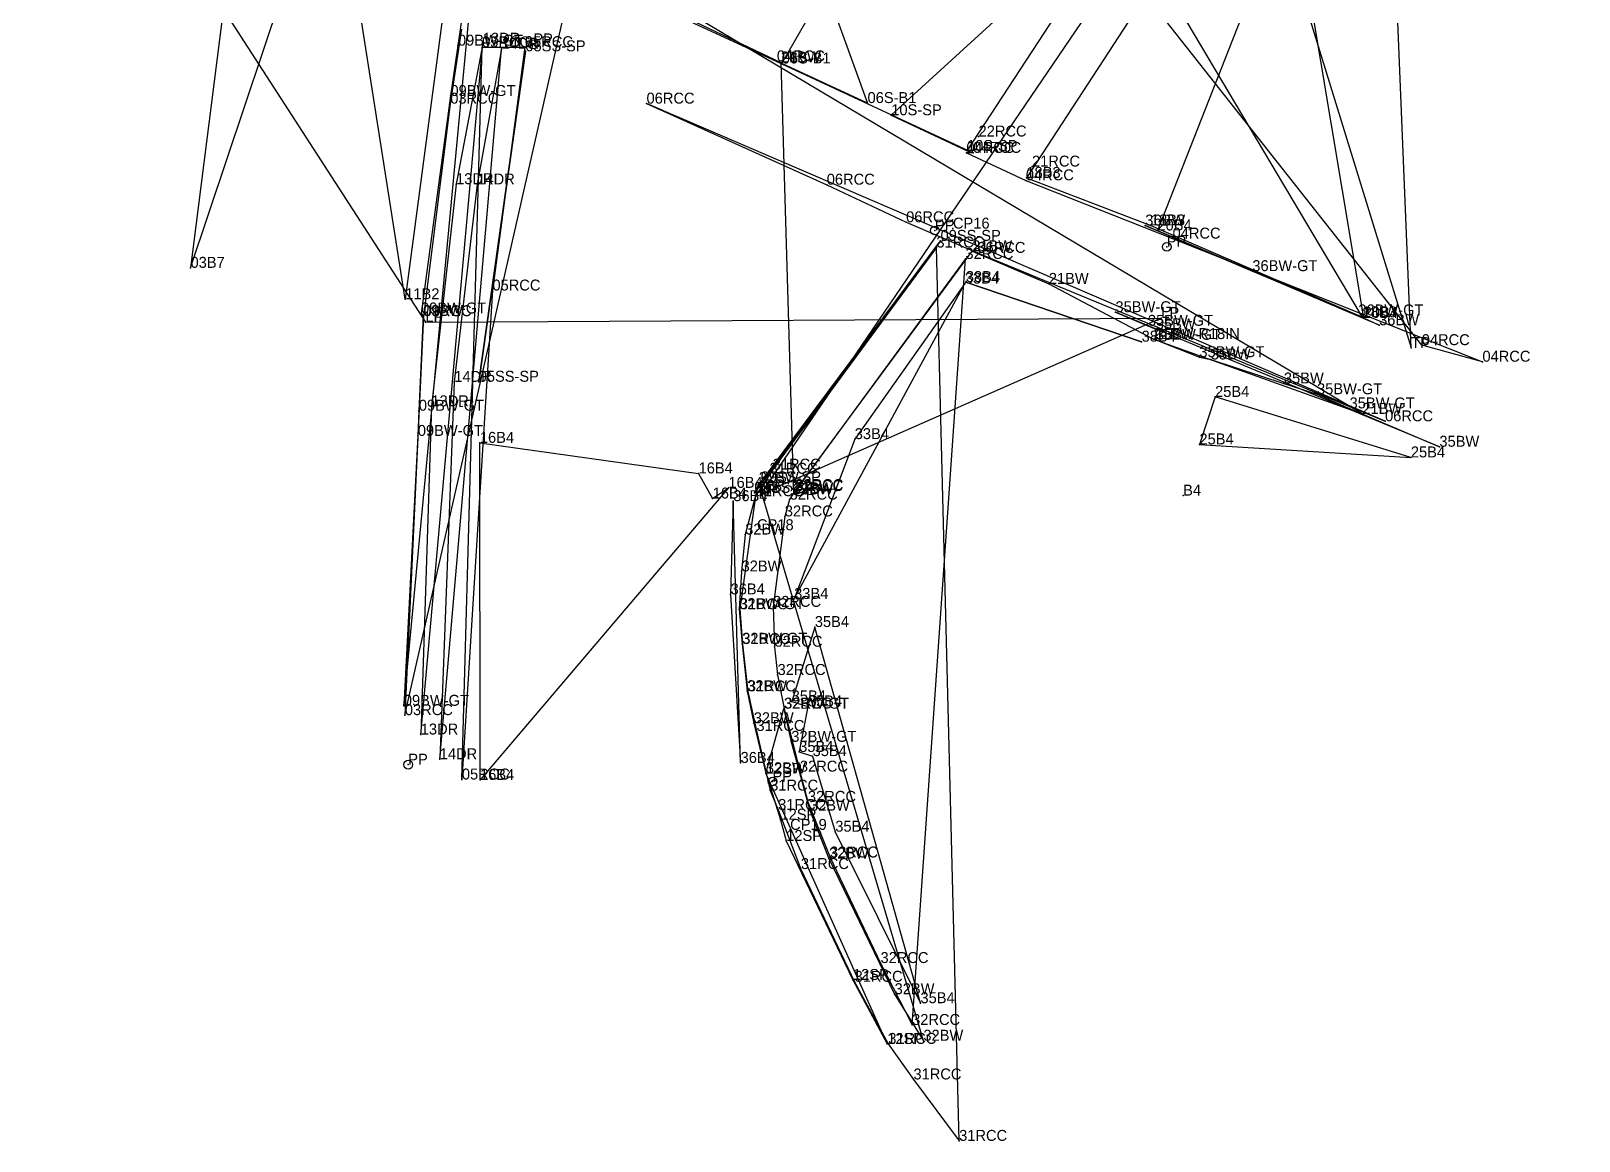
# Model space of a CAD drawing. Extents: x 236232 to 236391, y 2630445 to 2630682.
# Drawn here: x 236261.1 to 236331.7, y 2630445.3 to 2630496 of the extents above; entities that cross this region are included whole.
import ezdxf

# ---------------------------------------------------------------- set-up
doc = ezdxf.new("R2010")
doc.units = 0
for name, color, linetype in [('03B7', 10, 'CONTINUOUS'), ('03RCC', 8, 'CONTINUOUS'), ('04RCC', 8, 'CONTINUOUS'), ('05RCC', 8, 'CONTINUOUS'), ('05SS', 56, 'CONTINUOUS'), ('06RCC', 8, 'CONTINUOUS'), ('06S', 56, 'CONTINUOUS'), ('09BW', 11, 'CONTINUOUS'), ('09SS', 56, 'CONTINUOUS'), ('10S', 56, 'CONTINUOUS'), ('11B2', 10, 'CONTINUOUS'), ('12SP', 70, 'CONTINUOUS'), ('13DR', 130, 'CONTINUOUS'), ('14DR', 130, 'CONTINUOUS'), ('16B4', 10, 'CONTINUOUS'), ('18B3', 10, 'CONTINUOUS'), ('20B4', 10, 'CONTINUOUS'), ('21BW', 11, 'CONTINUOUS'), ('21RCC', 8, 'CONTINUOUS'), ('22RCC', 8, 'CONTINUOUS'), ('25B4', 10, 'CONTINUOUS'), ('31RCC', 8, 'CONTINUOUS'), ('32BW', 11, 'CONTINUOUS'), ('32RCC', 8, 'CONTINUOUS'), ('33B4', 10, 'CONTINUOUS'), ('33BW', 11, 'CONTINUOUS'), ('35B4', 10, 'CONTINUOUS'), ('35BW', 11, 'CONTINUOUS'), ('36B4', 10, 'CONTINUOUS'), ('36BW', 11, 'CONTINUOUS'), ('38B4', 10, 'CONTINUOUS'), ('B4', 10, 'CONTINUOUS'), ('CP16', 8, 'CONTINUOUS'), ('CP18', 8, 'CONTINUOUS'), ('CP19', 8, 'CONTINUOUS'), ('LP', 210, 'CONTINUOUS'), ('PP', 211, 'CONTINUOUS'), ('TP', 210, 'CONTINUOUS')]:
    doc.layers.add(name, color=color, linetype=linetype)

msp = doc.modelspace()

# ---------------------------------------------------------------- linework, layer by layer
at = {"layer": '03B7'}
for p, q in [((236268.345, 2630485.21), (236289.427, 2630548.082)), ((236271.154, 2630507.411), (236268.345, 2630485.21))]:
    msp.add_line(p, q, dxfattribs=at)
msp.add_point((236268.345, 2630485.21), dxfattribs=at)
at = {"layer": '03RCC'}
for p, q in [((236278.129, 2630464.787), (236290.682, 2630520.093)), ((236280.71, 2630496.106), (236280.202, 2630492.705)), ((236280.202, 2630492.705), (236278.985, 2630483.001)), ((236278.985, 2630483.001), (236278.129, 2630464.787))]:
    msp.add_line(p, q, dxfattribs=at)
for p in [(236280.202, 2630492.705), (236278.985, 2630483.001), (236278.129, 2630464.787)]:
    msp.add_point(p, dxfattribs=at)
at = {"layer": '04RCC'}
for p, q in [((236324.55, 2630481.679), (236294.5, 2630519.785)), ((236285.387, 2630499.126), (236295.112, 2630494.638)), ((236295.112, 2630494.638), (236304.068, 2630490.459)), ((236304.068, 2630490.459), (236303.762, 2630490.456)), ((236303.762, 2630490.456), (236306.477, 2630489.205)), ((236306.477, 2630489.205), (236313.176, 2630486.545)), ((236313.176, 2630486.545), (236327.321, 2630480.924)), ((236327.321, 2630480.924), (236324.55, 2630481.679))]:
    msp.add_line(p, q, dxfattribs=at)
for p in [(236295.112, 2630494.638), (236303.762, 2630490.456), (236304.068, 2630490.459), (236306.477, 2630489.205), (236313.176, 2630486.545), (236324.55, 2630481.679), (236327.321, 2630480.924)]:
    msp.add_point(p, dxfattribs=at)
at = {"layer": '05RCC'}
for p, q in [((236280.732, 2630461.848), (236281.651, 2630495.28)), ((236281.651, 2630495.28), (236283.609, 2630495.284)), ((236283.609, 2630495.284), (236282.127, 2630484.173)), ((236282.127, 2630484.173), (236280.732, 2630461.848))]:
    msp.add_line(p, q, dxfattribs=at)
for p in [(236281.651, 2630495.28), (236283.609, 2630495.284), (236282.127, 2630484.173), (236280.732, 2630461.848)]:
    msp.add_point(p, dxfattribs=at)
at = {"layer": '05SS'}
for p, q in [((236281.499, 2630480.009), (236283.63, 2630495.096)), ((236283.63, 2630495.096), (236281.499, 2630480.009))]:
    msp.add_line(p, q, dxfattribs=at)
for p in [(236283.63, 2630495.096), (236281.499, 2630480.009)]:
    msp.add_point(p, dxfattribs=at)
at = {"layer": '06RCC'}
for p, q in [((236289.162, 2630492.708), (236297.388, 2630489.007)), ((236322.875, 2630478.203), (236289.162, 2630492.708)), ((236297.388, 2630489.007), (236301.012, 2630487.29)), ((236301.012, 2630487.29), (236304.266, 2630485.892)), ((236304.266, 2630485.892), (236322.875, 2630478.203))]:
    msp.add_line(p, q, dxfattribs=at)
for p in [(236289.162, 2630492.708), (236297.388, 2630489.007), (236301.012, 2630487.29), (236304.266, 2630485.892), (236322.875, 2630478.203)]:
    msp.add_point(p, dxfattribs=at)
at = {"layer": '06S'}
for p, q in [((236295.335, 2630494.54), (236297.329, 2630498.019)), ((236297.329, 2630498.019), (236299.251, 2630492.734)), ((236299.251, 2630492.734), (236295.335, 2630494.54))]:
    msp.add_line(p, q, dxfattribs=at)
for p in [(236295.335, 2630494.54), (236299.251, 2630492.734)]:
    msp.add_point(p, dxfattribs=at)
at = {"layer": '09BW'}
for p, q in [((236278.081, 2630465.213), (236281.701, 2630503.572)), ((236281.701, 2630503.572), (236280.552, 2630495.354)), ((236280.552, 2630495.354), (236280.208, 2630493.056)), ((236280.208, 2630493.056), (236278.868, 2630483.127)), ((236278.958, 2630483.011), (236278.768, 2630478.687)), ((236278.868, 2630483.127), (236278.958, 2630483.011)), ((236278.768, 2630478.687), (236278.72, 2630477.535)), ((236278.72, 2630477.535), (236278.081, 2630465.213))]:
    msp.add_line(p, q, dxfattribs=at)
for p in [(236280.552, 2630495.354), (236280.208, 2630493.056), (236278.868, 2630483.127), (236278.958, 2630483.011), (236278.768, 2630478.687), (236278.72, 2630477.535), (236278.081, 2630465.213)]:
    msp.add_point(p, dxfattribs=at)
at = {"layer": '09SS'}
for p, q in [((236302.584, 2630486.442), (236294.09, 2630474.934)), ((236294.376, 2630475.419), (236302.584, 2630486.442)), ((236294.09, 2630474.934), (236294.376, 2630475.419))]:
    msp.add_line(p, q, dxfattribs=at)
for p in [(236302.584, 2630486.442), (236294.376, 2630475.419), (236294.09, 2630474.934)]:
    msp.add_point(p, dxfattribs=at)
at = {"layer": '10S'}
for p, q in [((236311.588, 2630502.477), (236300.334, 2630492.177)), ((236303.791, 2630490.546), (236311.588, 2630502.477)), ((236300.334, 2630492.177), (236303.791, 2630490.546))]:
    msp.add_line(p, q, dxfattribs=at)
for p in [(236300.334, 2630492.177), (236303.791, 2630490.546)]:
    msp.add_point(p, dxfattribs=at)
at = {"layer": '11B2'}
for p, q in [((236278.147, 2630483.776), (236274.525, 2630506.85)), ((236280.942, 2630504.885), (236278.147, 2630483.776))]:
    msp.add_line(p, q, dxfattribs=at)
msp.add_point((236278.147, 2630483.776), dxfattribs=at)
at = {"layer": '12SP'}
for p, q in [((236294.617, 2630462.108), (236295.278, 2630460.012)), ((236300.149, 2630449.773), (236294.617, 2630462.108)), ((236295.278, 2630460.012), (236295.538, 2630459.041)), ((236295.538, 2630459.041), (236298.586, 2630452.697)), ((236298.586, 2630452.697), (236300.149, 2630449.773))]:
    msp.add_line(p, q, dxfattribs=at)
for p in [(236294.617, 2630462.108), (236295.278, 2630460.012), (236295.538, 2630459.041), (236298.586, 2630452.697), (236300.149, 2630449.773)]:
    msp.add_point(p, dxfattribs=at)
at = {"layer": '13DR'}
for p, q in [((236278.855, 2630463.903), (236281.687, 2630495.444)), ((236281.687, 2630495.444), (236280.467, 2630489.03)), ((236280.467, 2630489.03), (236279.34, 2630478.888)), ((236279.34, 2630478.888), (236278.855, 2630463.903))]:
    msp.add_line(p, q, dxfattribs=at)
for p in [(236281.687, 2630495.444), (236280.467, 2630489.03), (236279.34, 2630478.888), (236278.855, 2630463.903)]:
    msp.add_point(p, dxfattribs=at)
at = {"layer": '14DR'}
for p, q in [((236279.721, 2630462.773), (236282.538, 2630495.212)), ((236282.538, 2630495.212), (236281.437, 2630489.016)), ((236281.437, 2630489.016), (236280.386, 2630480.003)), ((236280.386, 2630480.003), (236279.721, 2630462.773))]:
    msp.add_line(p, q, dxfattribs=at)
for p in [(236282.538, 2630495.212), (236281.437, 2630489.016), (236280.386, 2630480.003), (236279.721, 2630462.773)]:
    msp.add_point(p, dxfattribs=at)
at = {"layer": '16B4'}
for p, q in [((236281.559, 2630461.827), (236281.554, 2630477.219)), ((236281.554, 2630477.219), (236291.538, 2630475.823)), ((236291.538, 2630475.823), (236292.18, 2630474.677)), ((236292.901, 2630475.164), (236281.559, 2630461.827)), ((236292.18, 2630474.677), (236292.901, 2630475.164))]:
    msp.add_line(p, q, dxfattribs=at)
for p in [(236281.554, 2630477.219), (236291.538, 2630475.823), (236292.901, 2630475.164), (236292.18, 2630474.677), (236281.559, 2630461.827)]:
    msp.add_point(p, dxfattribs=at)
at = {"layer": '18B3'}
for p, q in [((236312.558, 2630498.606), (236306.502, 2630489.318)), ((236321.843, 2630482.954), (236312.558, 2630498.606)), ((236306.502, 2630489.318), (236312.185, 2630487.147)), ((236312.185, 2630487.147), (236321.843, 2630482.954))]:
    msp.add_line(p, q, dxfattribs=at)
for p in [(236306.502, 2630489.318), (236312.185, 2630487.147), (236321.843, 2630482.954)]:
    msp.add_point(p, dxfattribs=at)
at = {"layer": '20B4'}
for p, q in [((236318.625, 2630502.505), (236312.486, 2630486.917)), ((236321.901, 2630482.926), (236318.625, 2630502.505)), ((236312.486, 2630486.917), (236321.901, 2630482.926))]:
    msp.add_line(p, q, dxfattribs=at)
for p in [(236312.486, 2630486.917), (236321.901, 2630482.926)]:
    msp.add_point(p, dxfattribs=at)
at = {"layer": '21BW'}
for p, q in [((236321.838, 2630478.544), (236271.601, 2630508.462)), ((236285.292, 2630499.343), (236295.296, 2630494.59)), ((236295.296, 2630494.59), (236295.873, 2630474.913)), ((236295.873, 2630474.913), (236304.03, 2630485.964)), ((236304.03, 2630485.964), (236307.525, 2630484.477)), ((236307.525, 2630484.477), (236312.309, 2630481.957)), ((236312.309, 2630481.957), (236321.838, 2630478.544))]:
    msp.add_line(p, q, dxfattribs=at)
for p in [(236295.296, 2630494.59), (236304.03, 2630485.964), (236307.525, 2630484.477), (236312.309, 2630481.957), (236321.838, 2630478.544), (236295.873, 2630474.913)]:
    msp.add_point(p, dxfattribs=at)
at = {"layer": '21RCC'}
msp.add_line((236306.759, 2630489.833), (236306.759, 2630489.833), dxfattribs=at)
msp.add_point((236306.759, 2630489.833), dxfattribs=at)
at = {"layer": '22RCC'}
msp.add_line((236304.319, 2630491.206), (236304.319, 2630491.206), dxfattribs=at)
msp.add_point((236304.319, 2630491.206), dxfattribs=at)
at = {"layer": '25B4'}
for p, q in [((236315.116, 2630479.315), (236314.402, 2630477.148)), ((236324.054, 2630476.554), (236315.116, 2630479.315)), ((236314.402, 2630477.148), (236324.054, 2630476.554))]:
    msp.add_line(p, q, dxfattribs=at)
for p in [(236315.116, 2630479.315), (236314.402, 2630477.148), (236324.054, 2630476.554)]:
    msp.add_point(p, dxfattribs=at)
at = {"layer": '31RCC'}
for p, q in [((236302.394, 2630486.138), (236294.78, 2630475.808)), ((236303.432, 2630445.349), (236302.394, 2630486.138)), ((236294.922, 2630475.997), (236294.14, 2630474.781)), ((236294.78, 2630475.808), (236294.922, 2630475.997)), ((236294.14, 2630474.781), (236293.419, 2630469.619)), ((236293.419, 2630469.619), (236293.536, 2630468.034)), ((236293.536, 2630468.034), (236293.786, 2630465.873)), ((236293.786, 2630465.873), (236294.179, 2630464.067)), ((236294.179, 2630464.067), (236294.806, 2630461.341)), ((236294.806, 2630461.341), (236295.17, 2630460.458)), ((236295.17, 2630460.458), (236296.208, 2630457.761)), ((236296.208, 2630457.761), (236298.661, 2630452.612)), ((236298.661, 2630452.612), (236300.199, 2630449.778)), ((236300.199, 2630449.778), (236301.346, 2630448.154)), ((236301.346, 2630448.154), (236303.432, 2630445.349))]:
    msp.add_line(p, q, dxfattribs=at)
for p in [(236302.394, 2630486.138), (236294.78, 2630475.808), (236294.922, 2630475.997), (236294.14, 2630474.781), (236293.419, 2630469.619), (236293.536, 2630468.034), (236293.786, 2630465.873), (236294.179, 2630464.067), (236294.806, 2630461.341), (236295.17, 2630460.458), (236296.208, 2630457.761), (236298.661, 2630452.612), (236300.199, 2630449.778), (236301.346, 2630448.154), (236303.432, 2630445.349)]:
    msp.add_point(p, dxfattribs=at)
at = {"layer": '32BW'}
for p, q in [((236294.285, 2630475.386), (236293.667, 2630473.034)), ((236301.8, 2630449.922), (236294.285, 2630475.386)), ((236293.667, 2630473.034), (236293.5, 2630471.346)), ((236293.5, 2630471.346), (236293.393, 2630469.628)), ((236293.393, 2630469.628), (236293.527, 2630468.047)), ((236293.527, 2630468.047), (236293.755, 2630465.883)), ((236293.755, 2630465.883), (236294.056, 2630464.417)), ((236294.607, 2630462.135), (236295.431, 2630465.081)), ((236295.431, 2630465.081), (236295.771, 2630463.57)), ((236294.056, 2630464.417), (236294.607, 2630462.135)), ((236295.771, 2630463.57), (236296.622, 2630460.426)), ((236296.622, 2630460.426), (236297.491, 2630458.24)), ((236297.491, 2630458.24), (236300.487, 2630452.047)), ((236300.487, 2630452.047), (236301.8, 2630449.922))]:
    msp.add_line(p, q, dxfattribs=at)
for p in [(236294.285, 2630475.386), (236293.667, 2630473.034), (236293.5, 2630471.346), (236293.393, 2630469.628), (236293.527, 2630468.047), (236293.755, 2630465.883), (236295.431, 2630465.081), (236294.056, 2630464.417), (236295.771, 2630463.57), (236294.607, 2630462.135), (236296.622, 2630460.426), (236297.491, 2630458.24), (236300.487, 2630452.047), (236301.8, 2630449.922)]:
    msp.add_point(p, dxfattribs=at)
at = {"layer": '32RCC'}
for p, q in [((236303.719, 2630485.614), (236295.944, 2630475.019)), ((236301.286, 2630450.642), (236303.719, 2630485.614)), ((236295.953, 2630475.063), (236295.694, 2630474.627)), ((236295.944, 2630475.019), (236295.953, 2630475.063)), ((236295.694, 2630474.627), (236295.474, 2630473.86)), ((236295.474, 2630473.86), (236294.939, 2630469.731)), ((236294.939, 2630469.731), (236295.004, 2630467.912)), ((236295.004, 2630467.912), (236295.145, 2630466.622)), ((236295.145, 2630466.622), (236295.446, 2630465.088)), ((236295.446, 2630465.088), (236296.163, 2630462.208)), ((236296.163, 2630462.208), (236296.531, 2630460.828)), ((236296.531, 2630460.828), (236297.539, 2630458.288)), ((236297.539, 2630458.288), (236299.843, 2630453.469)), ((236299.843, 2630453.469), (236301.286, 2630450.642))]:
    msp.add_line(p, q, dxfattribs=at)
for p in [(236303.719, 2630485.614), (236295.944, 2630475.019), (236295.953, 2630475.063), (236295.694, 2630474.627), (236295.474, 2630473.86), (236294.939, 2630469.731), (236295.004, 2630467.912), (236295.145, 2630466.622), (236295.446, 2630465.088), (236296.163, 2630462.208), (236296.531, 2630460.828), (236297.539, 2630458.288), (236299.843, 2630453.469), (236301.286, 2630450.642)]:
    msp.add_point(p, dxfattribs=at)
at = {"layer": '33B4'}
for p, q in [((236295.9, 2630470.094), (236303.691, 2630484.491)), ((236303.691, 2630484.491), (236298.666, 2630477.389)), ((236298.666, 2630477.389), (236295.9, 2630470.094))]:
    msp.add_line(p, q, dxfattribs=at)
for p in [(236303.691, 2630484.491), (236298.666, 2630477.389), (236295.9, 2630470.094)]:
    msp.add_point(p, dxfattribs=at)
at = {"layer": '33BW'}
msp.add_line((236295.843, 2630474.867), (236295.843, 2630474.867), dxfattribs=at)
msp.add_point((236295.843, 2630474.867), dxfattribs=at)
at = {"layer": '35B4'}
for p, q in [((236296.842, 2630468.81), (236295.788, 2630465.415)), ((236301.666, 2630451.635), (236296.842, 2630468.81)), ((236295.788, 2630465.415), (236296.529, 2630465.186)), ((236296.529, 2630465.186), (236296.129, 2630463.107)), ((236296.129, 2630463.107), (236296.744, 2630462.916)), ((236296.744, 2630462.916), (236297.778, 2630459.466)), ((236297.778, 2630459.466), (236301.666, 2630451.635))]:
    msp.add_line(p, q, dxfattribs=at)
for p in [(236296.842, 2630468.81), (236295.788, 2630465.415), (236296.529, 2630465.186), (236296.129, 2630463.107), (236296.744, 2630462.916), (236297.778, 2630459.466), (236301.666, 2630451.635)]:
    msp.add_point(p, dxfattribs=at)
at = {"layer": '35BW'}
for p, q in [((236310.569, 2630483.184), (236312.052, 2630482.564)), ((236325.356, 2630477.041), (236310.569, 2630483.184)), ((236312.052, 2630482.564), (236312.405, 2630482.409)), ((236312.405, 2630482.409), (236312.417, 2630481.925)), ((236312.417, 2630481.925), (236314.4, 2630481.13)), ((236314.4, 2630481.13), (236314.918, 2630481.026)), ((236314.918, 2630481.026), (236318.258, 2630479.93)), ((236318.258, 2630479.93), (236319.771, 2630479.438)), ((236319.771, 2630479.438), (236321.257, 2630478.792)), ((236321.257, 2630478.792), (236325.356, 2630477.041))]:
    msp.add_line(p, q, dxfattribs=at)
for p in [(236310.569, 2630483.184), (236312.052, 2630482.564), (236312.405, 2630482.409), (236312.417, 2630481.925), (236314.4, 2630481.13), (236314.918, 2630481.026), (236318.258, 2630479.93), (236319.771, 2630479.438), (236321.257, 2630478.792), (236325.356, 2630477.041)]:
    msp.add_point(p, dxfattribs=at)
at = {"layer": '36B4'}
for p, q in [((236293.121, 2630474.558), (236292.998, 2630470.301)), ((236293.456, 2630462.606), (236293.121, 2630474.558)), ((236292.998, 2630470.301), (236293.456, 2630462.606))]:
    msp.add_line(p, q, dxfattribs=at)
for p in [(236293.121, 2630474.558), (236292.998, 2630470.301), (236293.456, 2630462.606)]:
    msp.add_point(p, dxfattribs=at)
at = {"layer": '36BW'}
for p, q in [((236311.93, 2630487.141), (236316.817, 2630485.059)), ((236322.605, 2630482.589), (236311.93, 2630487.141)), ((236316.817, 2630485.059), (236321.656, 2630483.039)), ((236321.656, 2630483.039), (236322.605, 2630482.589))]:
    msp.add_line(p, q, dxfattribs=at)
for p in [(236311.93, 2630487.141), (236316.817, 2630485.059), (236321.656, 2630483.039), (236322.605, 2630482.589)]:
    msp.add_point(p, dxfattribs=at)
at = {"layer": '38B4'}
for p, q in [((236303.737, 2630484.561), (236311.764, 2630481.839)), ((236311.764, 2630481.839), (236303.737, 2630484.561))]:
    msp.add_line(p, q, dxfattribs=at)
for p in [(236303.737, 2630484.561), (236311.764, 2630481.839)]:
    msp.add_point(p, dxfattribs=at)
at = {"layer": 'B4'}
msp.add_line((236313.657, 2630474.811), (236313.657, 2630474.811), dxfattribs=at)
msp.add_point((236313.657, 2630474.811), dxfattribs=at)
at = {"layer": 'CP16'}
msp.add_line((236303.149, 2630487.001), (236303.149, 2630487.001), dxfattribs=at)
msp.add_point((236303.149, 2630487.001), dxfattribs=at)
at = {"layer": 'CP18'}
msp.add_line((236294.205, 2630473.231), (236294.205, 2630473.231), dxfattribs=at)
msp.add_point((236294.205, 2630473.231), dxfattribs=at)
at = {"layer": 'CP19'}
msp.add_line((236295.716, 2630459.548), (236295.716, 2630459.548), dxfattribs=at)
msp.add_point((236295.716, 2630459.548), dxfattribs=at)
at = {"layer": 'LP'}
for p, q in [((236294.357, 2630474.861), (236331.731, 2630529.839)), ((236261.06, 2630510.596), (236279.07, 2630482.735)), ((236279.07, 2630482.735), (236312.658, 2630482.919)), ((236312.658, 2630482.919), (236294.357, 2630474.861))]:
    msp.add_line(p, q, dxfattribs=at)
for p in [(236312.658, 2630482.919), (236279.07, 2630482.735), (236294.357, 2630474.861)]:
    msp.add_point(p, dxfattribs=at)
at = {"layer": 'PP'}
for centre in [(236283.994, 2630495.414), (236302.326, 2630486.915), (236312.909, 2630486.172), (236294.553, 2630475.055), (236278.284, 2630462.527), (236294.909, 2630461.755)]:
    msp.add_circle(centre, 0.2, dxfattribs=at)
for p in [(236283.994, 2630495.414), (236302.326, 2630486.915), (236312.909, 2630486.172), (236294.553, 2630475.055), (236278.284, 2630462.527), (236294.909, 2630461.755)]:
    msp.add_point(p, dxfattribs=at)
at = {"layer": 'TP'}
for p, q in [((236324.067, 2630481.55), (236319.139, 2630602.4)), ((236306.798, 2630537.579), (236324.067, 2630481.55))]:
    msp.add_line(p, q, dxfattribs=at)
msp.add_point((236324.067, 2630481.55), dxfattribs=at)

# ---------------------------------------------------------------- texts
at = {"layer": '03B7'}
msp.add_text('03B7', height=0.5, dxfattribs=at).set_placement((236268.345, 2630485.21))
at = {"layer": '03RCC'}
for p in [(236280.202, 2630492.705), (236278.985, 2630483.001), (236278.129, 2630464.787)]:
    msp.add_text('03RCC', height=0.5, dxfattribs=at).set_placement(p)
at = {"layer": '04RCC'}
for p in [(236295.112, 2630494.638), (236303.762, 2630490.456), (236304.068, 2630490.459), (236306.477, 2630489.205), (236313.176, 2630486.545), (236324.55, 2630481.679), (236327.321, 2630480.924)]:
    msp.add_text('04RCC', height=0.5, dxfattribs=at).set_placement(p)
at = {"layer": '05RCC'}
for p in [(236281.651, 2630495.28), (236283.609, 2630495.284), (236282.127, 2630484.173), (236280.732, 2630461.848)]:
    msp.add_text('05RCC', height=0.5, dxfattribs=at).set_placement(p)
at = {"layer": '05SS'}
for p in [(236283.63, 2630495.096), (236281.499, 2630480.009)]:
    msp.add_text('05SS-SP', height=0.5, dxfattribs=at).set_placement(p)
at = {"layer": '06RCC'}
for p in [(236289.162, 2630492.708), (236297.388, 2630489.007), (236301.012, 2630487.29), (236304.266, 2630485.892), (236322.875, 2630478.203)]:
    msp.add_text('06RCC', height=0.5, dxfattribs=at).set_placement(p)
at = {"layer": '06S'}
for p in [(236295.335, 2630494.54), (236299.251, 2630492.734)]:
    msp.add_text('06S-B1', height=0.5, dxfattribs=at).set_placement(p)
at = {"layer": '09BW'}
for s, p in [('09BW-GT', (236280.552, 2630495.354)), ('09BW-GT', (236280.208, 2630493.056)), ('09BW-GT', (236278.868, 2630483.127)), ('09BW', (236278.958, 2630483.011)), ('09BW-GT', (236278.768, 2630478.687)), ('09BW-GT', (236278.72, 2630477.535)), ('09BW-GT', (236278.081, 2630465.213))]:
    msp.add_text(s, height=0.5, dxfattribs=at).set_placement(p)
at = {"layer": '09SS'}
for p in [(236302.584, 2630486.442), (236294.376, 2630475.419), (236294.09, 2630474.934)]:
    msp.add_text('09SS-SP', height=0.5, dxfattribs=at).set_placement(p)
at = {"layer": '10S'}
for p in [(236300.334, 2630492.177), (236303.791, 2630490.546)]:
    msp.add_text('10S-SP', height=0.5, dxfattribs=at).set_placement(p)
at = {"layer": '11B2'}
msp.add_text('11B2', height=0.5, dxfattribs=at).set_placement((236278.147, 2630483.776))
at = {"layer": '12SP'}
for p in [(236294.617, 2630462.108), (236295.278, 2630460.012), (236295.538, 2630459.041), (236298.586, 2630452.697), (236300.149, 2630449.773)]:
    msp.add_text('12SP', height=0.5, dxfattribs=at).set_placement(p)
at = {"layer": '13DR'}
for p in [(236281.687, 2630495.444), (236280.467, 2630489.03), (236279.34, 2630478.888), (236278.855, 2630463.903)]:
    msp.add_text('13DR', height=0.5, dxfattribs=at).set_placement(p)
at = {"layer": '14DR'}
for p in [(236282.538, 2630495.212), (236281.437, 2630489.016), (236280.386, 2630480.003), (236279.721, 2630462.773)]:
    msp.add_text('14DR', height=0.5, dxfattribs=at).set_placement(p)
at = {"layer": '16B4'}
for p in [(236281.554, 2630477.219), (236291.538, 2630475.823), (236292.18, 2630474.677), (236292.901, 2630475.164), (236281.559, 2630461.827)]:
    msp.add_text('16B4', height=0.5, dxfattribs=at).set_placement(p)
at = {"layer": '18B3'}
for p in [(236306.502, 2630489.318), (236312.185, 2630487.147), (236321.843, 2630482.954)]:
    msp.add_text('18B3', height=0.5, dxfattribs=at).set_placement(p)
at = {"layer": '20B4'}
for p in [(236312.486, 2630486.917), (236321.901, 2630482.926)]:
    msp.add_text('20B4', height=0.5, dxfattribs=at).set_placement(p)
at = {"layer": '21BW'}
for s, p in [('21BW', (236295.296, 2630494.59)), ('21BW', (236304.03, 2630485.964)), ('21BW', (236307.525, 2630484.477)), ('21BW-R18IN', (236312.309, 2630481.957)), ('21BW', (236321.838, 2630478.544)), ('21BW', (236295.873, 2630474.913))]:
    msp.add_text(s, height=0.5, dxfattribs=at).set_placement(p)
at = {"layer": '21RCC'}
msp.add_text('21RCC', height=0.5, dxfattribs=at).set_placement((236306.759, 2630489.833))
at = {"layer": '22RCC'}
msp.add_text('22RCC', height=0.5, dxfattribs=at).set_placement((236304.319, 2630491.206))
at = {"layer": '25B4'}
for p in [(236315.116, 2630479.315), (236314.402, 2630477.148), (236324.054, 2630476.554)]:
    msp.add_text('25B4', height=0.5, dxfattribs=at).set_placement(p)
at = {"layer": '31RCC'}
for p in [(236302.394, 2630486.138), (236294.922, 2630475.997), (236294.78, 2630475.808), (236294.14, 2630474.781), (236293.419, 2630469.619), (236293.536, 2630468.034), (236293.786, 2630465.873), (236294.179, 2630464.067), (236294.806, 2630461.341), (236295.17, 2630460.458), (236296.208, 2630457.761), (236298.661, 2630452.612), (236300.199, 2630449.778), (236301.346, 2630448.154), (236303.432, 2630445.349)]:
    msp.add_text('31RCC', height=0.5, dxfattribs=at).set_placement(p)
at = {"layer": '32BW'}
for s, p in [('32BW', (236294.285, 2630475.386)), ('32BW', (236293.667, 2630473.034)), ('32BW', (236293.5, 2630471.346)), ('32BW-GT', (236293.393, 2630469.628)), ('32BW-GT', (236293.527, 2630468.047)), ('32BW', (236293.755, 2630465.883)), ('32BW-GT', (236295.431, 2630465.081)), ('32BW', (236294.056, 2630464.417)), ('32BW-GT', (236295.771, 2630463.57)), ('32BW', (236294.607, 2630462.135)), ('32BW', (236296.622, 2630460.426)), ('32BW', (236297.491, 2630458.24)), ('32BW', (236300.487, 2630452.047)), ('32BW', (236301.8, 2630449.922))]:
    msp.add_text(s, height=0.5, dxfattribs=at).set_placement(p)
at = {"layer": '32RCC'}
for p in [(236303.719, 2630485.614), (236295.694, 2630474.627), (236295.944, 2630475.019), (236295.953, 2630475.063), (236295.474, 2630473.86), (236294.939, 2630469.731), (236295.004, 2630467.912), (236295.145, 2630466.622), (236295.446, 2630465.088), (236296.163, 2630462.208), (236296.531, 2630460.828), (236297.539, 2630458.288), (236299.843, 2630453.469), (236301.286, 2630450.642)]:
    msp.add_text('32RCC', height=0.5, dxfattribs=at).set_placement(p)
at = {"layer": '33B4'}
for p in [(236303.691, 2630484.491), (236298.666, 2630477.389), (236295.9, 2630470.094)]:
    msp.add_text('33B4', height=0.5, dxfattribs=at).set_placement(p)
at = {"layer": '33BW'}
msp.add_text('33BW', height=0.5, dxfattribs=at).set_placement((236295.843, 2630474.867))
at = {"layer": '35B4'}
for p in [(236296.842, 2630468.81), (236295.788, 2630465.415), (236296.529, 2630465.186), (236296.129, 2630463.107), (236296.744, 2630462.916), (236297.778, 2630459.466), (236301.666, 2630451.635)]:
    msp.add_text('35B4', height=0.5, dxfattribs=at).set_placement(p)
at = {"layer": '35BW'}
for s, p in [('35BW-GT', (236310.569, 2630483.184)), ('35BW-GT', (236312.052, 2630482.564)), ('35BW', (236312.405, 2630482.409)), ('35BW-GT', (236312.417, 2630481.925)), ('35BW-GT', (236314.4, 2630481.13)), ('35BW', (236314.918, 2630481.026)), ('35BW', (236318.258, 2630479.93)), ('35BW-GT', (236319.771, 2630479.438)), ('35BW-GT', (236321.257, 2630478.792)), ('35BW', (236325.356, 2630477.041))]:
    msp.add_text(s, height=0.5, dxfattribs=at).set_placement(p)
at = {"layer": '36B4'}
for p in [(236293.121, 2630474.558), (236292.998, 2630470.301), (236293.456, 2630462.606)]:
    msp.add_text('36B4', height=0.5, dxfattribs=at).set_placement(p)
at = {"layer": '36BW'}
for s, p in [('36BW', (236311.93, 2630487.141)), ('36BW-GT', (236316.817, 2630485.059)), ('36BW-GT', (236321.656, 2630483.039)), ('36BW', (236322.605, 2630482.589))]:
    msp.add_text(s, height=0.5, dxfattribs=at).set_placement(p)
at = {"layer": '38B4'}
for p in [(236303.737, 2630484.561), (236311.764, 2630481.839)]:
    msp.add_text('38B4', height=0.5, dxfattribs=at).set_placement(p)
at = {"layer": 'B4'}
msp.add_text('B4', height=0.5, dxfattribs=at).set_placement((236313.657, 2630474.811))
at = {"layer": 'CP16'}
msp.add_text('CP16', height=0.5, dxfattribs=at).set_placement((236303.149, 2630487.001))
at = {"layer": 'CP18'}
msp.add_text('CP18', height=0.5, dxfattribs=at).set_placement((236294.205, 2630473.231))
at = {"layer": 'CP19'}
msp.add_text('CP19', height=0.5, dxfattribs=at).set_placement((236295.716, 2630459.548))
at = {"layer": 'LP'}
for p in [(236279.07, 2630482.735), (236312.658, 2630482.919), (236294.357, 2630474.861)]:
    msp.add_text('LP', height=0.5, dxfattribs=at).set_placement(p)
at = {"layer": 'PP'}
for p in [(236283.994, 2630495.414), (236302.326, 2630486.915), (236312.909, 2630486.172), (236294.553, 2630475.055), (236278.284, 2630462.527), (236294.909, 2630461.755)]:
    msp.add_text('PP', height=0.5, dxfattribs=at).set_placement(p)
at = {"layer": 'TP'}
msp.add_text('TP', height=0.5, dxfattribs=at).set_placement((236324.067, 2630481.55))

doc.saveas('drawing.dxf')
